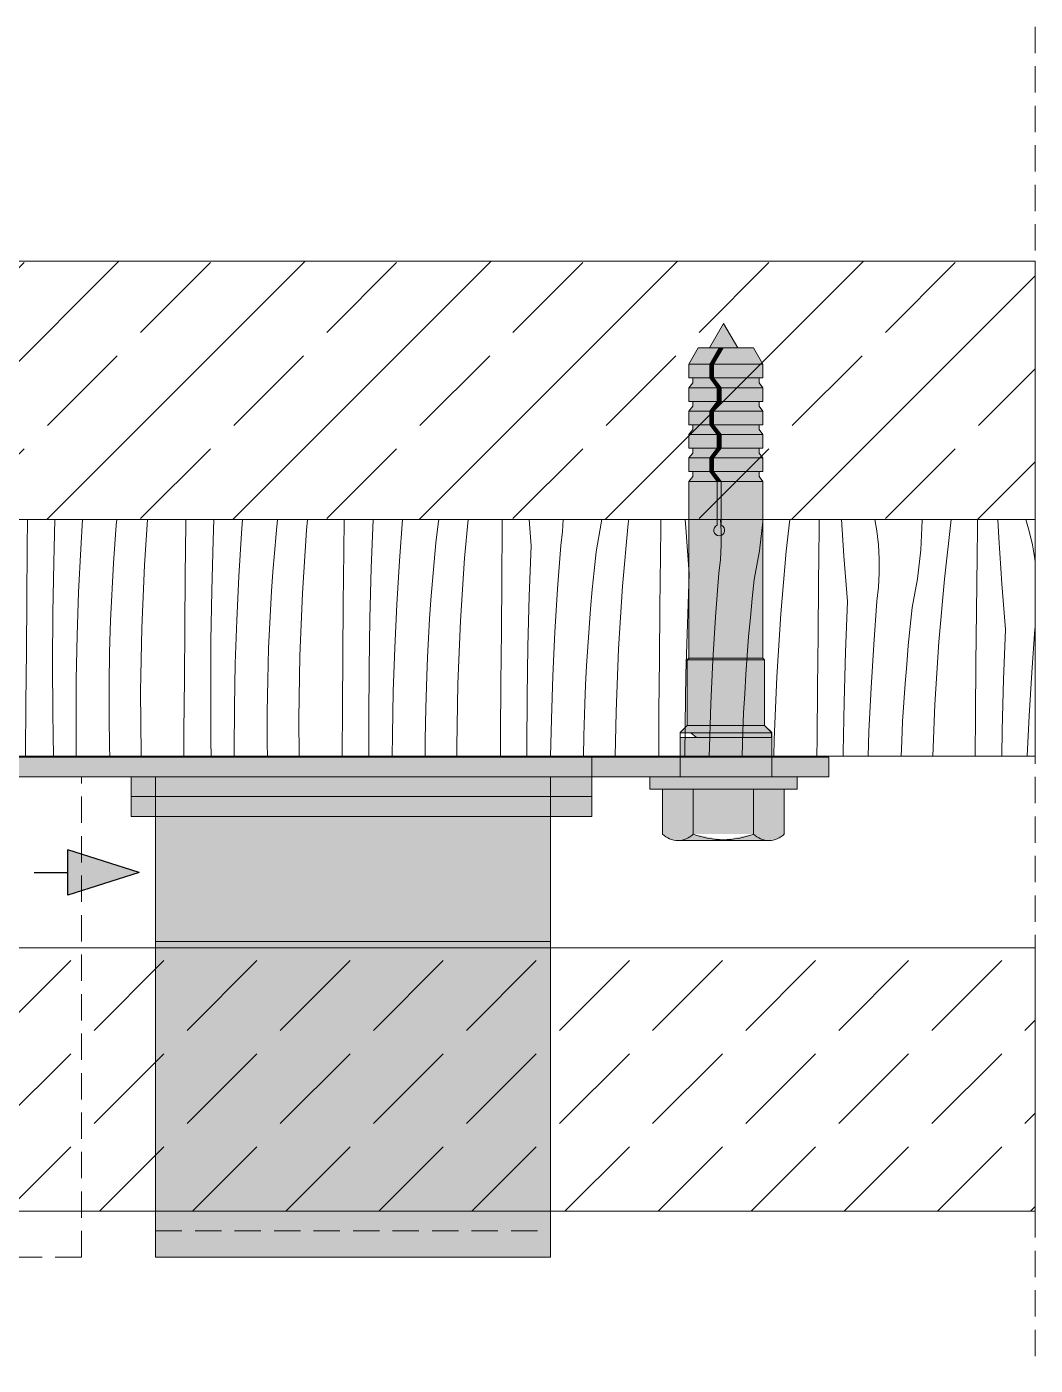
# Model space of a CAD drawing. Header units: millimetres. Extents: x -7826 to 55813, y 465 to 25965.
# Drawn here: x 48204 to 48970, y 14403 to 15420 of the extents above; entities that cross this region are included whole.
import ezdxf

# ---------------------------------------------------------------- set-up
doc = ezdxf.new("R2010")
doc.units = ezdxf.units.MM
doc.linetypes.add('Hidden Line', pattern=[30, 20, -10])
for name, color, linetype, lineweight in [('2D - Ogolne2', 251, 'Continuous', 15), ('2D - Ogolne5', 161, 'Continuous', 25), ('2D Drafting - General102', 254, 'Continuous', 13), ('2D Drafting - General121', 255, 'Continuous', 0), ('2D Drafting - General141', 254, 'Continuous', 0), ('2D Drafting - General2', 251, 'Continuous', 15), ('2D Drafting - General5', 161, 'Continuous', 25), ('2D Drafting - General81', 251, 'Continuous', 20)]:
    doc.layers.add(name, color=color, linetype=linetype, lineweight=lineweight)

# ---------------------------------------------------------------- blocks, each defined once
blk = doc.blocks.new('*X2')
at = {"layer": '2D Drafting - General81', "linetype": 'Continuous'}
for p, q in [((-50715.2, 67247), (-50714.9, 67280.7)), ((-50695, 67277.3), (-50694.9, 67280.7)), ((-50694.8, 67239.2), (-50695, 67277.3)), ((-50676.9, 67265.2), (-50676.6, 67280.7)), ((-50652, 67261.5), (-50651.7, 67280.7)), ((-50628, 67256.1), (-50627.6, 67280.7)), ((-50594.8, 67265.2), (-50594.7, 67280.7)), ((-50574.9, 67256.1), (-50574.7, 67280.7)), ((-50556.9, 67244), (-50556.2, 67277.1)), ((-50556.2, 67277.1), (-50556.1, 67280.7)), ((-50531.5, 67264.5), (-50531.1, 67280.7)), ((-50507.9, 67234.9), (-50507.1, 67280.7)), ((-50474.8, 67244), (-50474.5, 67280.7)), ((-50454.8, 67235), (-50454.6, 67273.1)), ((-50454.6, 67273.1), (-50454.5, 67280.7)), ((-50436.1, 67255.9), (-50435.3, 67280.7)), ((-50410.7, 67267.4), (-50410.2, 67280.7)), ((-50387, 67261.5), (-50386.2, 67280.7)), ((-50354.4, 67262.2), (-50354.2, 67280.7)), ((-50334.5, 67252), (-50334, 67280.7)), ((-50314.9, 67267.8), (-50314.3, 67280.7)), ((-50290.1, 67260.7), (-50289.3, 67275.2)), ((-50289.3, 67275.2), (-50289, 67280.7)), ((-50267, 67240.4), (-50265.3, 67280.7)), ((-50234.3, 67241), (-50234, 67280.4)), ((-50234, 67280.4), (-50234, 67280.7)), ((-50213.8, 67268.9), (-50213.5, 67280.7)), ((-50194.9, 67246.6), (-50193.3, 67279.6)), ((-50193.3, 67279.6), (-50193.2, 67280.7)), ((-50168.4, 67268.5), (-50167.5, 67280.7)), ((-50144.9, 67267), (-50144, 67280.7)), ((-50113.9, 67259.2), (-50113.7, 67280.7)), ((-50093.7, 67247.8), (-50092.8, 67280.7)), ((-50073.2, 67258.4), (-50071.9, 67280.7)), ((-50047.3, 67261.8), (-50046.2, 67276.3)), ((-50046.2, 67276.3), (-50045.8, 67280.7)), ((-50024.9, 67245.8), (-50022.6, 67280.7)), ((-49993.8, 67238), (-49993.5, 67277.4)), ((-49993.5, 67277.4), (-49993.5, 67280.7)), ((-49972.6, 67264.7), (-49972, 67280.7)), ((-49951.2, 67270.2), (-49950.4, 67280.7)), ((-49924.8, 67269.6), (-49923.8, 67280.7)), ((-49904.8, 67224.6), (-49901.7, 67272.4)), ((-49901.7, 67272.4), (-49901, 67280.7)), ((-49873.4, 67256.2), (-49873.2, 67280.7)), ((-49852.6, 67243.6), (-49851.2, 67280.7)), ((-49831.1, 67249.1), (-49828.7, 67280.7)), ((-49803.4, 67262.9), (-49801.8, 67277.3)), ((-49801.8, 67277.3), (-49801.2, 67280.7)), ((-49781.6, 67251.2), (-49779, 67280.7)), ((-49753.4, 67235), (-49753, 67274.4)), ((-49753, 67274.4), (-49753, 67280.7)), ((-49731.1, 67260.5), (-49732.6, 67280.7)), ((-49708.6, 67260.8), (-49707.4, 67271.5)), ((-49707.4, 67271.5), (-49706.9, 67280.7)), ((-49681.8, 67256.1), (-49677.8, 67277.9)), ((-49677.8, 67277.9), (-49677.5, 67280.7)), ((-49661.6, 67230), (-49657.4, 67277.6)), ((-49657.4, 67277.6), (-49657, 67280.7)), ((-49632.9, 67253.2), (-49632.7, 67274.1)), ((-49632.7, 67274.1), (-49632.7, 67280.7)), ((-49613.6, 67274.2), (-49614, 67280.7)), ((-49611, 67239.3), (-49613.6, 67274.2)), ((-49586.8, 67271.8), (-49587.3, 67280.7)), ((-49586.7, 67261), (-49586.8, 67271.8)), ((-49557.7, 67256.8), (-49555.2, 67278.8)), ((-49555.2, 67278.8), (-49555.1, 67280.7)), ((-49537.3, 67256.5), (-49534.6, 67280.7)), ((-49512.7, 67252.9), (-49512.4, 67273.8)), ((-49512.4, 67273.8), (-49512.3, 67280.7)), ((-49493.5, 67253), (-49495.4, 67280.7)), ((-49468.6, 67272), (-49470.1, 67280.7)), ((-49467.3, 67261.3), (-49468.6, 67272)), ((-49435.1, 67257.6), (-49434, 67279.8)), ((-49434, 67279.8), (-49434.1, 67280.7)), ((-49417.2, 67235.3), (-49412.1, 67280.7)), ((-49392.4, 67252.6), (-49392.1, 67273.5)), ((-49392.1, 67273.5), (-49392, 67280.7)), ((-49375.8, 67266.7), (-49376.6, 67280.7)), ((-49352.8, 67271.8), (-49355.4, 67280.7)), ((-49350.4, 67261.3), (-49352.8, 67271.8)), ((-50677.1, 67232.2), (-50676.9, 67265.2)), ((-50652, 67237.3), (-50652, 67261.5)), ((-50595.1, 67225.8), (-50594.8, 67265.2)), ((-50531.9, 67240.3), (-50531.5, 67264.5)), ((-50411.5, 67243.3), (-50410.7, 67267.4)), ((-50387.9, 67213.7), (-50387, 67261.5)), ((-50354.7, 67222.8), (-50354.4, 67262.2)), ((-50316.1, 67234.7), (-50314.9, 67267.8)), ((-50214.4, 67230.8), (-50213.8, 67268.9)), ((-50169.3, 67254.1), (-50168.4, 67268.5)), ((-50146.9, 67219.2), (-50144.9, 67267)), ((-50048.3, 67247.4), (-50047.3, 67261.8)), ((-49973.7, 67226.6), (-49972.6, 67264.7)), ((-49953.2, 67237.2), (-49951.2, 67270.2)), ((-49926.1, 67255.1), (-49924.8, 67269.6)), ((-49804.8, 67248.4), (-49803.4, 67262.9)), ((-49466.7, 67250.6), (-49467.3, 67261.3)), ((-49373.5, 67231.8), (-49375.8, 67266.7)), ((-49348.5, 67250.8), (-49350.4, 67261.3)), ((-50627.7, 67208.3), (-50628, 67256.1)), ((-50574.7, 67218), (-50574.9, 67256.1)), ((-50436.8, 67222.9), (-50436.1, 67255.9)), ((-50334.7, 67213.8), (-50334.5, 67252)), ((-50290.7, 67246.2), (-50290.1, 67260.7)), ((-50170, 67239.6), (-50169.3, 67254.1)), ((-50114.2, 67219.8), (-50113.9, 67259.2)), ((-50074.8, 67225.4), (-50073.2, 67258.4)), ((-49927.2, 67240.7), (-49926.1, 67255.1)), ((-49873.8, 67216.8), (-49873.4, 67256.2)), ((-49784.7, 67203.5), (-49781.6, 67251.2)), ((-49732.5, 67222.4), (-49731.1, 67260.5)), ((-49711, 67227.9), (-49708.6, 67260.8)), ((-49683.3, 67241.7), (-49681.8, 67256.1)), ((-49633.3, 67213.8), (-49632.9, 67253.2)), ((-49587.3, 67250.3), (-49586.7, 67261)), ((-49561.7, 67235), (-49557.7, 67256.8)), ((-49541.5, 67208.8), (-49537.3, 67256.5)), ((-49512.9, 67232), (-49512.7, 67252.9)), ((-49490.9, 67218.2), (-49493.5, 67253)), ((-49437.7, 67235.6), (-49435.1, 67257.6)), ((-49392.6, 67231.7), (-49392.4, 67252.6)), ((-50715.5, 67207.7), (-50715.2, 67247)), ((-50557.1, 67211), (-50556.9, 67244)), ((-50475, 67204.7), (-50474.8, 67244)), ((-50411.8, 67219.1), (-50411.5, 67243.3)), ((-50291.4, 67222.1), (-50290.7, 67246.2)), ((-50234.6, 67201.7), (-50234.3, 67241)), ((-50196, 67213.6), (-50194.9, 67246.6)), ((-50094.4, 67209.6), (-50093.7, 67247.8)), ((-50049.2, 67232.9), (-50048.3, 67247.4)), ((-50026.8, 67198), (-50024.9, 67245.8)), ((-49853.6, 67205.4), (-49852.6, 67243.6)), ((-49833.1, 67216.1), (-49831.1, 67249.1)), ((-49806, 67234), (-49804.8, 67248.4)), ((-49684.7, 67227.3), (-49683.3, 67241.7)), ((-49588.5, 67239.7), (-49587.3, 67250.3)), ((-49466.7, 67239.9), (-49466.7, 67250.6)), ((-49348.2, 67248.2), (-49348.5, 67250.8)), ((-50694.2, 67201), (-50694.8, 67239.2)), ((-50676.9, 67199.1), (-50677.1, 67232.2)), ((-50651.6, 67213.2), (-50652, 67237.3)), ((-50531.9, 67216.2), (-50531.9, 67240.3)), ((-50507.6, 67187.1), (-50507.9, 67234.9)), ((-50454.6, 67196.8), (-50454.8, 67235)), ((-50316.7, 67201.7), (-50316.1, 67234.7)), ((-50267.8, 67192.6), (-50267, 67240.4)), ((-50214.7, 67192.6), (-50214.4, 67230.8)), ((-50170.6, 67225.1), (-50170, 67239.6)), ((-50049.9, 67218.4), (-50049.2, 67232.9)), ((-49994.2, 67198.7), (-49993.8, 67238)), ((-49954.7, 67204.2), (-49953.2, 67237.2)), ((-49928.2, 67226.2), (-49927.2, 67240.7)), ((-49807.2, 67219.5), (-49806, 67234)), ((-49753.7, 67195.7), (-49753.4, 67235)), ((-49612.4, 67201.2), (-49611, 67239.3)), ((-49591, 67206.7), (-49588.5, 67239.7)), ((-49563.2, 67220.5), (-49561.7, 67235)), ((-49513.2, 67192.7), (-49512.9, 67232)), ((-49467.2, 67229.2), (-49466.7, 67239.9)), ((-49441.6, 67213.8), (-49437.7, 67235.6)), ((-49421.4, 67187.7), (-49417.2, 67235.3)), ((-49392.8, 67210.8), (-49392.6, 67231.7)), ((-49370.9, 67197), (-49373.5, 67231.8)), ((-50595.4, 67186.5), (-50595.1, 67225.8)), ((-50437, 67189.8), (-50436.8, 67222.9)), ((-50355, 67183.5), (-50354.7, 67222.8)), ((-50291.8, 67198), (-50291.4, 67222.1)), ((-50171.3, 67200.9), (-50170.6, 67225.1)), ((-50075.9, 67192.4), (-50074.8, 67225.4)), ((-49974.3, 67188.4), (-49973.7, 67226.6)), ((-49929.1, 67211.7), (-49928.2, 67226.2)), ((-49906.8, 67176.9), (-49904.8, 67224.6)), ((-49733.5, 67184.2), (-49732.5, 67222.4)), ((-49713, 67194.9), (-49711, 67227.9)), ((-49686, 67212.8), (-49684.7, 67227.3)), ((-49664.7, 67182.3), (-49661.6, 67230)), ((-49564.6, 67206.1), (-49563.2, 67220.5)), ((-49468.4, 67218.5), (-49467.2, 67229.2)), ((-50650.9, 67189), (-50651.6, 67213.2)), ((-50574.1, 67179.8), (-50574.7, 67218)), ((-50556.8, 67177.9), (-50557.1, 67211)), ((-50531.6, 67192), (-50531.9, 67216.2)), ((-50411.8, 67195), (-50411.8, 67219.1)), ((-50387.6, 67165.9), (-50387.9, 67213.7)), ((-50334.6, 67175.6), (-50334.7, 67213.8)), ((-50196.7, 67180.5), (-50196, 67213.6)), ((-50147.7, 67171.4), (-50146.9, 67219.2)), ((-50114.5, 67180.5), (-50114.2, 67219.8)), ((-50050.5, 67203.9), (-50049.9, 67218.4)), ((-49929.9, 67197.2), (-49929.1, 67211.7)), ((-49874.1, 67177.5), (-49873.8, 67216.8)), ((-49834.7, 67183.1), (-49833.1, 67216.1)), ((-49808.2, 67205), (-49807.2, 67219.5)), ((-49687.1, 67198.3), (-49686, 67212.8)), ((-49633.6, 67174.5), (-49633.3, 67213.8)), ((-49492.4, 67180), (-49490.9, 67218.2)), ((-49470.9, 67185.5), (-49468.4, 67218.5)), ((-49443.2, 67199.4), (-49441.6, 67213.8)), ((-49393.2, 67171.5), (-49392.8, 67210.8)), ((-50715.7, 67168.3), (-50715.5, 67207.7)), ((-50693.2, 67162.9), (-50694.2, 67201)), ((-50626.3, 67160.5), (-50627.7, 67208.3)), ((-50475.3, 67165.3), (-50475, 67204.7)), ((-50316.9, 67168.6), (-50316.7, 67201.7)), ((-50234.9, 67162.3), (-50234.6, 67201.7)), ((-50171.7, 67176.8), (-50171.3, 67200.9)), ((-50094.6, 67171.5), (-50094.4, 67209.6)), ((-50051.3, 67179.8), (-50050.5, 67203.9)), ((-49955.9, 67171.2), (-49954.7, 67204.2)), ((-49854.2, 67167.3), (-49853.6, 67205.4)), ((-49809.1, 67190.5), (-49808.2, 67205)), ((-49786.7, 67155.7), (-49784.7, 67203.5)), ((-49613.5, 67163.1), (-49612.4, 67201.2)), ((-49593, 67173.7), (-49591, 67206.7)), ((-49565.9, 67191.6), (-49564.6, 67206.1)), ((-49544.6, 67161.1), (-49541.5, 67208.8)), ((-50676.2, 67166.1), (-50676.9, 67199.1)), ((-50530.8, 67167.9), (-50531.6, 67192)), ((-50454.1, 67158.7), (-50454.6, 67196.8)), ((-50411.5, 67170.8), (-50411.8, 67195)), ((-50291.8, 67173.8), (-50291.8, 67198)), ((-50267.5, 67144.7), (-50267.8, 67192.6)), ((-50214.5, 67154.5), (-50214.7, 67192.6)), ((-50076.6, 67159.3), (-50075.9, 67192.4)), ((-50027.7, 67150.2), (-50026.8, 67198)), ((-49994.5, 67159.3), (-49994.2, 67198.7)), ((-49930.5, 67182.7), (-49929.9, 67197.2)), ((-49809.8, 67176.1), (-49809.1, 67190.5)), ((-49754, 67156.3), (-49753.7, 67195.7)), ((-49714.6, 67161.9), (-49713, 67194.9)), ((-49688.1, 67183.9), (-49687.1, 67198.3)), ((-49567, 67177.2), (-49565.9, 67191.6)), ((-49513.6, 67153.3), (-49513.2, 67192.7)), ((-49444.6, 67184.9), (-49443.2, 67199.4)), ((-49372.3, 67158.9), (-49370.9, 67197)), ((-49350.8, 67164.4), (-49348.4, 67197.3)), ((-49348.4, 67197.3), (-49348.2, 67198.6)), ((-50649.8, 67164.9), (-50650.9, 67189)), ((-50595.7, 67147.2), (-50595.4, 67186.5)), ((-50573.2, 67141.7), (-50574.1, 67179.8)), ((-50506.2, 67139.3), (-50507.6, 67187.1)), ((-50436.8, 67156.8), (-50437, 67189.8)), ((-50355.3, 67144.2), (-50355, 67183.5)), ((-50196.9, 67147.5), (-50196.7, 67180.5)), ((-50114.8, 67141.2), (-50114.5, 67180.5)), ((-50051.6, 67155.6), (-50051.3, 67179.8)), ((-49974.5, 67150.3), (-49974.3, 67188.4)), ((-49931.2, 67158.6), (-49930.5, 67182.7)), ((-49835.8, 67150), (-49834.7, 67183.1)), ((-49734.2, 67146.1), (-49733.5, 67184.2)), ((-49689, 67169.4), (-49688.1, 67183.9)), ((-49666.6, 67134.5), (-49664.7, 67182.3)), ((-49493.4, 67141.9), (-49492.4, 67180)), ((-49472.9, 67152.6), (-49470.9, 67185.5)), ((-49445.8, 67170.5), (-49444.6, 67184.9)), ((-49424.5, 67140), (-49421.4, 67187.7)), ((-50556.2, 67144.9), (-50556.8, 67177.9)), ((-50410.8, 67146.7), (-50411.5, 67170.8)), ((-50334, 67137.5), (-50334.6, 67175.6)), ((-50291.4, 67149.7), (-50291.8, 67173.8)), ((-50171.7, 67152.6), (-50171.7, 67176.8)), ((-50147.4, 67123.6), (-50147.7, 67171.4)), ((-50094.4, 67133.3), (-50094.6, 67171.5)), ((-49956.5, 67138.2), (-49955.9, 67171.2)), ((-49907.6, 67129), (-49906.8, 67176.9)), ((-49874.4, 67138.2), (-49874.1, 67177.5)), ((-49810.4, 67161.6), (-49809.8, 67176.1)), ((-49634, 67135.2), (-49633.6, 67174.5)), ((-49594.5, 67140.7), (-49593, 67173.7)), ((-49568, 67162.7), (-49567, 67177.2)), ((-49447, 67156), (-49445.8, 67170.5)), ((-49393.5, 67132.2), (-49393.2, 67171.5)), ((-50716, 67129), (-50715.7, 67168.3)), ((-50691.8, 67124.7), (-50693.2, 67162.9)), ((-50676.1, 67160.5), (-50676.2, 67166.1)), ((-50675.9, 67155), (-50676.1, 67160.5)), ((-50648.4, 67140.8), (-50649.8, 67164.9)), ((-50623.7, 67112.7), (-50626.3, 67160.5)), ((-50529.7, 67143.8), (-50530.8, 67167.9)), ((-50475.6, 67126), (-50475.3, 67165.3)), ((-50386.1, 67118.1), (-50387.6, 67165.9)), ((-50316.7, 67135.6), (-50316.9, 67168.6)), ((-50235.2, 67123), (-50234.9, 67162.3)), ((-49854.5, 67129.1), (-49854.2, 67167.3)), ((-49811.1, 67137.4), (-49810.4, 67161.6)), ((-49715.7, 67128.9), (-49714.6, 67161.9)), ((-49689.7, 67154.9), (-49689, 67169.4)), ((-49614.1, 67124.9), (-49613.5, 67163.1)), ((-49568.9, 67148.2), (-49568, 67162.7)), ((-49546.6, 67113.3), (-49544.6, 67161.1)), ((-49352.8, 67131.4), (-49350.8, 67164.4)), ((-50675.7, 67149.4), (-50675.9, 67155)), ((-50675.5, 67143.9), (-50675.7, 67149.4)), ((-50453.1, 67120.5), (-50454.1, 67158.7)), ((-50436.1, 67123.7), (-50436.8, 67156.8)), ((-50290.7, 67125.5), (-50291.4, 67149.7)), ((-50213.9, 67116.3), (-50214.5, 67154.5)), ((-50171.4, 67128.5), (-50171.7, 67152.6)), ((-50076.8, 67126.3), (-50076.6, 67159.3)), ((-50051.6, 67131.5), (-50051.6, 67155.6)), ((-50027.4, 67102.4), (-50027.7, 67150.2)), ((-49994.8, 67120), (-49994.5, 67159.3)), ((-49974.4, 67112.1), (-49974.5, 67150.3)), ((-49931.6, 67134.4), (-49931.2, 67158.6)), ((-49836.4, 67117), (-49835.8, 67150)), ((-49787.5, 67107.9), (-49786.7, 67155.7)), ((-49754.3, 67117), (-49754, 67156.3)), ((-49690.3, 67140.4), (-49689.7, 67154.9)), ((-49513.9, 67114), (-49513.6, 67153.3)), ((-49474.5, 67119.6), (-49472.9, 67152.6)), ((-49448, 67141.5), (-49447, 67156)), ((-49373.3, 67120.7), (-49372.3, 67158.9)), ((-50675.3, 67138.3), (-50675.5, 67143.9)), ((-50646.6, 67116.7), (-50648.4, 67140.8)), ((-50595.9, 67107.8), (-50595.7, 67147.2)), ((-50571.8, 67103.6), (-50573.2, 67141.7)), ((-50556, 67139.3), (-50556.2, 67144.9)), ((-50555.8, 67133.8), (-50556, 67139.3)), ((-50528.3, 67119.6), (-50529.7, 67143.8)), ((-50504.1, 67100.7), (-50506.2, 67139.3)), ((-50409.7, 67122.6), (-50410.8, 67146.7)), ((-50355.5, 67104.8), (-50355.3, 67144.2)), ((-50266.2, 67100.7), (-50267.5, 67144.7)), ((-50196.6, 67114.4), (-50196.9, 67147.5)), ((-50115.1, 67101.8), (-50114.8, 67141.2)), ((-49734.4, 67107.9), (-49734.2, 67146.1)), ((-49691.1, 67116.3), (-49690.3, 67140.4)), ((-49595.6, 67107.7), (-49594.5, 67140.7)), ((-49569.7, 67133.7), (-49568.9, 67148.2)), ((-49494, 67103.8), (-49493.4, 67141.9)), ((-49448.9, 67127), (-49448, 67141.5)), ((-49426.1, 67100.7), (-49424.5, 67140)), ((-50716, 67129), (-50713.3, 67117)), ((-50675.1, 67132.8), (-50675.3, 67138.3)), ((-50674.8, 67127.2), (-50675.1, 67132.8)), ((-50555.6, 67128.2), (-50555.8, 67133.8)), ((-50333.1, 67100.7), (-50334, 67137.5)), ((-50316, 67102.6), (-50316.7, 67135.6)), ((-50094, 67100.7), (-50094.4, 67133.3)), ((-50051.3, 67107.3), (-50051.6, 67131.5)), ((-49956.7, 67105.1), (-49956.5, 67138.2)), ((-49931.6, 67110.3), (-49931.6, 67134.4)), ((-49907.4, 67100.7), (-49907.6, 67129)), ((-49874.7, 67100.7), (-49874.4, 67138.2)), ((-49854.3, 67100.7), (-49854.5, 67129.1)), ((-49811.5, 67113.3), (-49811.1, 67137.4)), ((-49667.2, 67100.7), (-49666.6, 67134.5)), ((-49634.2, 67100.7), (-49634, 67135.2)), ((-49570.3, 67119.2), (-49569.7, 67133.7)), ((-49393.8, 67100.7), (-49393.5, 67132.2)), ((-49354.3, 67100.7), (-49352.8, 67131.4)), ((-50691.7, 67120), (-50691.8, 67124.7)), ((-50691.4, 67115.4), (-50691.7, 67120)), ((-50674.6, 67121.7), (-50674.8, 67127.2)), ((-50674.3, 67100.7), (-50674.6, 67121.7)), ((-50555.4, 67122.7), (-50555.6, 67128.2)), ((-50555.2, 67117.2), (-50555.4, 67122.7)), ((-50526.9, 67100.7), (-50528.3, 67119.6)), ((-50475.8, 67100.7), (-50475.6, 67126)), ((-50452.4, 67100.7), (-50453.1, 67120.5)), ((-50435.9, 67118.2), (-50436.1, 67123.7)), ((-50408.4, 67100.7), (-50409.7, 67122.6)), ((-50289.6, 67101.4), (-50290.7, 67125.5)), ((-50235.3, 67100.7), (-50235.2, 67123)), ((-50170.6, 67104.4), (-50171.4, 67128.5)), ((-50146.7, 67100.7), (-50147.4, 67123.6)), ((-50076.6, 67100.7), (-50076.8, 67126.3)), ((-49994.9, 67100.7), (-49994.8, 67120)), ((-49716.3, 67100.7), (-49715.7, 67128.9)), ((-49614.3, 67100.7), (-49614.1, 67124.9)), ((-49570.8, 67100.7), (-49570.3, 67119.2)), ((-49475.1, 67100.7), (-49474.5, 67119.6)), ((-49449.6, 67112.5), (-49448.9, 67127)), ((-49373.7, 67100.7), (-49373.3, 67120.7)), ((-50713.3, 67117), (-50710.8, 67105)), ((-50691.2, 67110.7), (-50691.4, 67115.4)), ((-50691, 67106), (-50691.2, 67110.7)), ((-50646.3, 67103.4), (-50646.6, 67116.7)), ((-50623.7, 67112.7), (-50619.8, 67100.7)), ((-50555, 67111.6), (-50555.2, 67117.2)), ((-50554.8, 67106.1), (-50555, 67111.6)), ((-50435.8, 67112.6), (-50435.9, 67118.2)), ((-50435.6, 67107.1), (-50435.8, 67112.6)), ((-50385.2, 67100.7), (-50386.1, 67118.1)), ((-50213.5, 67100.7), (-50213.9, 67116.3)), ((-50196.3, 67100.7), (-50196.6, 67114.4)), ((-49974.2, 67100.7), (-49974.4, 67112.1)), ((-49931.4, 67100.7), (-49931.6, 67110.3)), ((-49836.6, 67100.7), (-49836.4, 67117)), ((-49811.5, 67100.7), (-49811.5, 67113.3)), ((-49754.5, 67100.7), (-49754.3, 67117)), ((-49691.3, 67100.7), (-49691.1, 67116.3)), ((-49546.8, 67100.7), (-49546.6, 67113.3)), ((-49514, 67100.7), (-49513.9, 67114)), ((-49450.1, 67100.7), (-49449.6, 67112.5)), ((-50710.8, 67105), (-50709.9, 67100.7)), ((-50690.8, 67101.4), (-50691, 67106)), ((-50690.8, 67100.7), (-50690.8, 67101.4)), ((-50646.2, 67100.7), (-50646.3, 67103.4)), ((-50595.9, 67107.8), (-50594.3, 67100.7)), ((-50571.7, 67100.7), (-50571.8, 67103.6)), ((-50554.5, 67100.7), (-50554.8, 67106.1)), ((-50435.4, 67101.5), (-50435.6, 67107.1)), ((-50435.3, 67100.7), (-50435.4, 67101.5)), ((-50355.6, 67100.7), (-50355.5, 67104.8)), ((-50316, 67100.7), (-50316, 67102.6)), ((-50289.6, 67100.7), (-50289.6, 67101.4)), ((-50170.5, 67100.7), (-50170.6, 67104.4)), ((-50115.1, 67100.7), (-50115.1, 67101.8)), ((-50051.1, 67100.7), (-50051.3, 67107.3)), ((-50027.3, 67100.7), (-50027.4, 67102.4)), ((-49956.7, 67100.7), (-49956.7, 67105.1)), ((-49787.5, 67100.7), (-49787.5, 67107.9)), ((-49734.4, 67100.7), (-49734.4, 67107.9)), ((-49595.8, 67100.7), (-49595.6, 67107.7)), ((-49494.1, 67100.7), (-49494, 67103.8))]:
    blk.add_line(p, q, dxfattribs=at)
blk = doc.blocks.new('Wype_nienie_15')
at = {"layer": '2D Drafting - General2', "linetype": 'Continuous'}
for p, q in [((-49348.2, 67280.7), (-50730.3, 67280.7)), ((-50730.3, 67280.7), (-50730.3, 67100.7)), ((-49348.2, 67100.7), (-49348.2, 67280.7)), ((-50730.3, 67100.7), (-49348.2, 67100.7))]:
    blk.add_line(p, q, dxfattribs=at)
at = {"layer": '2D Drafting - General81', "linetype": 'Continuous'}
blk.add_blockref('*X2', (0, 0), dxfattribs=at)

msp = doc.modelspace()

# ---------------------------------------------------------------- hatches: boundary and pattern name
at = {"layer": '2D Drafting - General102', "linetype": 'Continuous'}
for points in [[(48813.53, 14865.27), (47753.53, 14865.27), (47753.53, 14850.27), (48033.53, 14850.27), (48090.07, 14850.27), (48813.53, 14850.27)], [(48633.53, 14850.27), (48283.53, 14850.27), (48283.53, 14835.27), (48633.53, 14835.27)], [(48283.53, 14835.27), (48283.53, 14820.27), (48633.53, 14820.27), (48633.53, 14835.27)]]:
    msp.add_hatch(color=256, dxfattribs=at).paths.add_polyline_path(points)
at = {"layer": '2D Drafting - General121', "linetype": 'Continuous'}
for points in [[(48733.63, 15194.87), (48744.44, 15176.15), (48722.82, 15176.15)], [(48730.26, 15176.15), (48723.11, 15163.77), (48707.2, 15163.77), (48714.35, 15176.15)], [(48733.21, 15176.15), (48726.07, 15163.77), (48723.11, 15163.77), (48730.26, 15176.15)], [(48756.4, 15176.15), (48763.55, 15163.77), (48726.07, 15163.77), (48733.21, 15176.15)], [(48723.11, 15153.41), (48707.2, 15153.41), (48707.2, 15163.77), (48723.11, 15163.77)], [(48723.11, 15153.41), (48723.11, 15163.77), (48726.07, 15163.77), (48726.07, 15153.41)], [(48763.55, 15153.41), (48726.07, 15153.41), (48726.07, 15163.77), (48763.55, 15163.77)], [(48710.16, 15153.41), (48723.11, 15153.41), (48728.85, 15145.97), (48707.2, 15145.97), (48710.16, 15149.71)], [(48728.85, 15145.97), (48723.11, 15153.41), (48726.07, 15153.41), (48731.81, 15145.97)], [(48760.59, 15153.41), (48760.59, 15149.71), (48763.55, 15145.97), (48731.81, 15145.97), (48726.07, 15153.41)], [(48707.2, 15145.97), (48728.85, 15145.97), (48728.85, 15135.61), (48707.2, 15135.61)], [(48728.85, 15135.61), (48728.85, 15145.97), (48731.81, 15145.97), (48731.81, 15135.61)], [(48763.55, 15145.97), (48763.55, 15135.61), (48731.81, 15135.61), (48731.81, 15145.97)], [(48710.16, 15135.61), (48728.85, 15135.61), (48723.11, 15128.17), (48707.2, 15128.17), (48710.16, 15131.92)], [(48731.81, 15135.61), (48726.07, 15128.17), (48723.11, 15128.17), (48728.85, 15135.61)], [(48760.59, 15135.61), (48760.59, 15131.92), (48763.55, 15128.17), (48726.07, 15128.17), (48731.81, 15135.61)], [(48707.2, 15128.17), (48723.11, 15128.17), (48723.11, 15117.82), (48707.2, 15117.82)], [(48726.07, 15128.17), (48726.07, 15117.82), (48723.11, 15117.82), (48723.11, 15128.17)], [(48763.55, 15128.17), (48763.55, 15117.82), (48726.07, 15117.82), (48726.07, 15128.17)], [(48728.85, 15110.38), (48707.2, 15110.38), (48710.16, 15114.12), (48710.16, 15117.82), (48723.11, 15117.82)], [(48726.07, 15117.82), (48731.81, 15110.38), (48728.85, 15110.38), (48723.11, 15117.82)], [(48760.59, 15117.82), (48760.59, 15114.12), (48763.55, 15110.38), (48731.81, 15110.38), (48726.07, 15117.82)], [(48707.2, 15110.38), (48728.85, 15110.38), (48728.85, 15100.02), (48707.2, 15100.02)], [(48728.85, 15100.02), (48728.85, 15110.38), (48731.81, 15110.38), (48731.81, 15100.02)], [(48763.55, 15100.02), (48731.81, 15100.02), (48731.81, 15110.38), (48763.55, 15110.38)], [(48710.16, 15100.02), (48728.85, 15100.02), (48723.11, 15092.58), (48707.2, 15092.58), (48710.16, 15096.32)], [(48707.2, 15092.58), (48723.11, 15092.58), (48723.11, 15082.22), (48707.2, 15082.22)], [(48731.81, 15100.02), (48726.07, 15092.58), (48723.11, 15092.58), (48728.85, 15100.02)], [(48723.11, 15082.22), (48723.11, 15092.58), (48726.07, 15092.58), (48726.07, 15082.22)], [(48760.59, 15100.02), (48760.59, 15096.32), (48763.55, 15092.58), (48726.07, 15092.58), (48731.81, 15100.02)], [(48763.55, 15082.22), (48726.07, 15082.22), (48726.07, 15092.58), (48763.55, 15092.58)], [(48710.16, 15082.22), (48723.11, 15082.22), (48728.85, 15074.78), (48707.2, 15074.78), (48710.16, 15078.53)], [(48728.85, 15074.78), (48723.11, 15082.22), (48726.07, 15082.22), (48731.81, 15074.78)], [(48760.59, 15082.22), (48760.59, 15078.53), (48763.55, 15074.78), (48731.81, 15074.78), (48726.07, 15082.22)], [(48764.8, 14939.12), (48705.95, 14939.12), (48707.2, 14940.36), (48763.55, 14940.36)], [(48764.8, 14889.38), (48705.95, 14889.38), (48705.95, 14939.12), (48764.8, 14939.12)], [(48770.11, 14883.79), (48700.54, 14883.79), (48700.54, 14883.96), (48705.95, 14889.38), (48764.7, 14889.38), (48770.11, 14883.96)], [(48770.21, 14880.27), (48770.21, 14850.27), (48733.53, 14850.27), (48700.54, 14850.27), (48700.54, 14880.27), (48737.41, 14880.27)], [(48770.21, 14850.27), (48733.53, 14850.27), (48700.54, 14850.27), (48700.54, 14880.27), (48736.46, 14880.27), (48770.21, 14880.27)], [(48770.11, 14880.27), (48737.41, 14880.27), (48713.06, 14880.27), (48708.68, 14883.79), (48770.11, 14883.79)], [(48733.53, 14850.27), (48789.45, 14850.27), (48789.45, 14840.95), (48733.53, 14840.95), (48677.61, 14840.95), (48677.61, 14850.27)]]:
    msp.add_hatch(color=256, dxfattribs=at).paths.add_polyline_path(points)
h = msp.add_hatch(color=256, dxfattribs=at)
edge = h.paths.add_edge_path()
edge.add_line((48763.55, 14940.36), (48707.2, 14940.36))
edge.add_line((48707.2, 14940.36), (48707.2, 15074.78))
edge.add_line((48707.2, 15074.78), (48728.85, 15074.78))
edge.add_line((48728.85, 15074.78), (48728.85, 15041.47))
edge.add_arc((48730.33, 15037.56), 4.18, 110.70161, 429.29839)
edge.add_line((48731.81, 15041.47), (48731.81, 15074.78))
edge.add_line((48731.81, 15074.78), (48763.55, 15074.78))
edge.add_line((48763.55, 15074.78), (48763.55, 14940.36))
h = msp.add_hatch(color=256, dxfattribs=at)
edge = h.paths.add_edge_path()
edge.add_line((48731.81, 15074.78), (48731.81, 15041.47))
edge.add_arc((48730.33, 15037.56), 4.18, -249.29839, 69.29839, ccw=False)
edge.add_line((48728.85, 15041.47), (48728.85, 15074.78))
edge.add_line((48728.85, 15074.78), (48731.81, 15074.78))
h = msp.add_hatch(color=256, dxfattribs=at)
edge = h.paths.add_edge_path()
edge.add_line((48710.62, 14840.95), (48710.62, 14806.78))
edge.add_arc((48698.97, 14818.22), 16.33, 224.47805, 315.52195, ccw=False)
edge.add_line((48687.32, 14806.78), (48687.32, 14840.95))
edge.add_line((48687.32, 14840.95), (48710.62, 14840.95))
h = msp.add_hatch(color=256, dxfattribs=at)
edge = h.paths.add_edge_path()
edge.add_line((48756.44, 14840.95), (48756.44, 14806.78))
edge.add_arc((48733.53, 14866.09), 63.58, 270, 291.12202, ccw=False)
edge.add_arc((48733.53, 14866.09), 63.58, 248.87798, 270, ccw=False)
edge.add_line((48710.62, 14806.78), (48710.62, 14840.95))
edge.add_line((48710.62, 14840.95), (48733.53, 14840.95))
edge.add_line((48733.53, 14840.95), (48756.44, 14840.95))
h = msp.add_hatch(color=256, dxfattribs=at)
edge = h.paths.add_edge_path()
edge.add_line((48779.74, 14840.95), (48779.74, 14806.78))
edge.add_arc((48768.09, 14818.22), 16.33, 224.47805, 315.52195, ccw=False)
edge.add_line((48756.44, 14806.78), (48756.44, 14840.95))
edge.add_line((48756.44, 14840.95), (48779.74, 14840.95))
h = msp.add_hatch(color=256, dxfattribs=at)
edge = h.paths.add_edge_path()
edge.add_arc((48733.53, 14866.09), 63.58, 270, 291.12202)
edge.add_arc((48768.09, 14818.22), 16.33, 224.47805, 270)
edge.add_line((48768.09, 14801.89), (48698.97, 14801.89))
edge.add_arc((48698.97, 14818.22), 16.33, 270, 315.52195)
edge.add_arc((48733.53, 14866.09), 63.58, 248.87798, 270)
at = {"layer": '2D Drafting - General141', "linetype": 'Continuous'}
msp.add_hatch(color=256, dxfattribs=at).paths.add_polyline_path([(48302.17, 14485.27), (48302.17, 14850.27), (48602.17, 14850.27), (48602.17, 14485.27)])
at = {"layer": '2D Drafting - General5', "linetype": 'Continuous'}
msp.add_hatch(color=256, dxfattribs=at).paths.add_polyline_path([(48235.52, 14794.87), (48235.52, 14760.32), (48289.62, 14777.6)], flags=0)
at = {"layer": '2D Drafting - General81', "linetype": 'Continuous'}
h = msp.add_hatch(dxfattribs=at)
h.set_pattern_fill('SOLID___DASHED', color=256, style=0, pattern_type=2)
h.set_pattern_definition([(45, (98318.56, -52234.74), (-70.71068, 70.71068), []), (45, (98283.2, -52199.39), (-70.71068, 70.71068), [75, -25])])
h.paths.add_polyline_path([(47588.27, 15242.17), (48970.35, 15242.17), (48970.35, 15045.94), (47588.27, 15045.94)])
h = msp.add_hatch(dxfattribs=at)
h.set_pattern_fill('BETON', color=256, style=0, pattern_type=2)
h.set_pattern_definition([(45, (98318.56, -52234.74), (-70.71068, 70.71068), [75, -25]), (45, (98318.56, -52164.03), (-70.71068, 70.71068), [75, -25])])
h.paths.add_polyline_path([(48970.35, 14520.35), (48970.35, 14720.35), (47588.27, 14720.35), (47588.27, 14520.35)])

# ---------------------------------------------------------------- linework, layer by layer
at = {"layer": '2D - Ogolne2', "linetype": 'Continuous'}
for p, q in [((48722.82, 15176.15), (48733.63, 15194.87)), ((48744.44, 15176.15), (48733.63, 15194.87)), ((48714.35, 15176.15), (48707.2, 15163.77)), ((48714.35, 15176.15), (48756.4, 15176.15)), ((48730.26, 15176.15), (48723.11, 15163.77)), ((48733.21, 15176.15), (48726.07, 15163.77)), ((48756.4, 15176.15), (48763.55, 15163.77)), ((48707.2, 15163.77), (48763.55, 15163.77)), ((48707.2, 15163.77), (48707.2, 15153.41)), ((48723.11, 15163.77), (48723.11, 15153.41)), ((48726.07, 15163.77), (48726.07, 15153.41)), ((48763.55, 15163.77), (48763.55, 15153.41)), ((48707.2, 15153.41), (48763.55, 15153.41)), ((48710.16, 15153.41), (48710.16, 15149.71)), ((48723.11, 15153.41), (48728.85, 15145.97)), ((48726.07, 15153.41), (48731.81, 15145.97)), ((48760.59, 15153.41), (48760.59, 15149.71)), ((48710.16, 15149.71), (48707.2, 15145.97)), ((48707.2, 15145.97), (48763.55, 15145.97)), ((48707.2, 15145.97), (48707.2, 15135.61)), ((48728.85, 15145.97), (48728.85, 15135.61)), ((48731.81, 15145.97), (48731.81, 15135.61)), ((48760.59, 15149.71), (48763.55, 15145.97)), ((48763.55, 15145.97), (48763.55, 15135.61)), ((48707.2, 15135.61), (48763.55, 15135.61)), ((48707.2, 15135.61), (48710.16, 15135.61)), ((48710.16, 15135.61), (48710.16, 15131.92)), ((48728.85, 15135.61), (48723.11, 15128.17)), ((48731.81, 15135.61), (48726.07, 15128.17)), ((48763.55, 15135.61), (48760.59, 15135.61)), ((48760.59, 15135.61), (48760.59, 15131.92)), ((48710.16, 15131.92), (48707.2, 15128.17)), ((48707.2, 15128.17), (48763.55, 15128.17)), ((48707.2, 15128.17), (48707.2, 15117.82)), ((48723.11, 15128.17), (48723.11, 15117.82)), ((48726.07, 15128.17), (48726.07, 15117.82)), ((48760.59, 15131.92), (48763.55, 15128.17)), ((48763.55, 15128.17), (48763.55, 15117.82)), ((48707.2, 15117.82), (48763.55, 15117.82)), ((48707.2, 15117.82), (48710.16, 15117.82)), ((48710.16, 15114.12), (48707.2, 15110.38)), ((48710.16, 15117.82), (48710.16, 15114.12)), ((48723.11, 15117.82), (48728.85, 15110.38)), ((48726.07, 15117.82), (48731.81, 15110.38)), ((48763.55, 15117.82), (48760.59, 15117.82)), ((48760.59, 15117.82), (48760.59, 15114.12)), ((48760.59, 15114.12), (48763.55, 15110.38)), ((48707.2, 15110.38), (48763.55, 15110.38)), ((48707.2, 15110.38), (48707.2, 15100.02)), ((48728.85, 15110.38), (48728.85, 15100.02)), ((48731.81, 15110.38), (48731.81, 15100.02)), ((48763.55, 15110.38), (48763.55, 15100.02)), ((48707.2, 15100.02), (48763.55, 15100.02)), ((48707.2, 15100.02), (48710.16, 15100.02)), ((48710.16, 15096.32), (48707.2, 15092.58)), ((48707.2, 15092.58), (48763.55, 15092.58)), ((48707.2, 15092.58), (48707.2, 15082.22)), ((48710.16, 15100.02), (48710.16, 15096.32)), ((48728.85, 15100.02), (48723.11, 15092.58)), ((48723.11, 15092.58), (48723.11, 15082.22)), ((48731.81, 15100.02), (48726.07, 15092.58)), ((48726.07, 15092.58), (48726.07, 15082.22)), ((48763.55, 15100.02), (48760.59, 15100.02)), ((48760.59, 15100.02), (48760.59, 15096.32)), ((48760.59, 15096.32), (48763.55, 15092.58)), ((48763.55, 15092.58), (48763.55, 15082.22)), ((48707.2, 15082.22), (48763.55, 15082.22)), ((48707.2, 15082.22), (48710.16, 15082.22)), ((48710.16, 15082.22), (48710.16, 15078.53)), ((48723.11, 15082.22), (48728.85, 15074.78)), ((48726.07, 15082.22), (48731.81, 15074.78)), ((48763.55, 15082.22), (48760.59, 15082.22)), ((48760.59, 15082.22), (48760.59, 15078.53)), ((48710.16, 15078.53), (48707.2, 15074.78)), ((48707.2, 15074.78), (48763.55, 15074.78)), ((48707.2, 15074.78), (48707.2, 14940.36)), ((48728.85, 15074.78), (48728.85, 15041.47)), ((48731.81, 15074.78), (48731.81, 15041.47)), ((48760.59, 15078.53), (48763.55, 15074.78)), ((48763.55, 15074.78), (48763.55, 14940.36)), ((48707.2, 14940.36), (48705.95, 14939.12)), ((48705.95, 14939.12), (48705.95, 14889.38)), ((48705.95, 14939.12), (48764.8, 14939.12)), ((48763.55, 14940.36), (48707.2, 14940.36)), ((48763.55, 14940.36), (48764.8, 14939.12)), ((48764.8, 14939.12), (48764.8, 14889.38)), ((48705.95, 14889.38), (48700.54, 14883.96)), ((48705.95, 14889.38), (48764.8, 14889.38)), ((48764.8, 14889.38), (48770.21, 14883.96)), ((48700.54, 14883.96), (48700.54, 14880.27)), ((48700.54, 14880.27), (48737.41, 14880.27)), ((48770.21, 14880.27), (48736.46, 14880.27)), ((48770.21, 14883.96), (48770.21, 14880.27))]:
    msp.add_line(p, q, dxfattribs=at)
msp.add_arc((48730.33, 15037.56), 4.18, 110.70161, 69.29839, dxfattribs=at)
at = {"layer": '2D - Ogolne5', "linetype": 'Continuous'}
for p, q in [((48235.52, 14760.32), (48235.52, 14794.87)), ((48289.62, 14777.6), (48235.52, 14794.87)), ((48209.84, 14777.6), (48235.52, 14777.6)), ((48289.62, 14777.6), (48235.52, 14760.32))]:
    msp.add_line(p, q, dxfattribs=at)
at = {"layer": '2D Drafting - General2', "linetype": 'Hidden Line'}
for p, q in [((48970.35, 15420.21), (48970.35, 14403.26)), ((48245.99, 14485.27), (48245.99, 14850.27)), ((48302.17, 14505.27), (48602.17, 14505.27)), ((48245.99, 14485.27), (47945.99, 14485.27))]:
    msp.add_line(p, q, dxfattribs=at)
at = {"layer": '2D Drafting - General2', "linetype": 'Continuous'}
for p, q in [((48700.54, 14850.27), (48700.54, 14880.27)), ((48770.21, 14850.27), (48770.21, 14880.27)), ((47753.53, 14865.27), (48813.53, 14865.27)), ((48633.53, 14865.27), (48633.53, 14850.27)), ((48813.53, 14850.27), (48813.53, 14865.27)), ((47753.53, 14850.27), (48813.53, 14850.27)), ((48283.53, 14820.27), (48283.53, 14850.27)), ((48633.53, 14850.27), (48633.53, 14835.27)), ((48677.61, 14850.27), (48733.53, 14850.27)), ((48677.61, 14840.95), (48677.61, 14850.27)), ((48789.45, 14850.27), (48733.53, 14850.27)), ((48789.45, 14840.95), (48789.45, 14850.27)), ((48733.53, 14840.95), (48677.61, 14840.95)), ((48687.32, 14806.78), (48687.32, 14840.95)), ((48710.62, 14806.78), (48710.62, 14840.95)), ((48733.53, 14840.95), (48789.45, 14840.95)), ((48756.44, 14806.78), (48756.44, 14840.95)), ((48779.74, 14806.78), (48779.74, 14840.95)), ((48633.53, 14835.27), (48283.53, 14835.27)), ((48633.53, 14835.27), (48633.53, 14820.27)), ((48633.53, 14820.27), (48283.53, 14820.27)), ((48768.09, 14801.89), (48698.97, 14801.89)), ((48302.17, 14725.27), (48602.17, 14725.27))]:
    msp.add_line(p, q, dxfattribs=at)
at = {"layer": '2D Drafting - General2', "linetype": 'Continuous', "flags": 128}
for points in [[(47588.27, 15242.17), (48970.35, 15242.17), (48970.35, 15045.94), (47588.27, 15045.94)], [(48733.63, 15194.87), (48744.44, 15176.15), (48722.82, 15176.15)], [(48730.26, 15176.15), (48723.11, 15163.77), (48707.2, 15163.77), (48714.35, 15176.15)], [(48733.21, 15176.15), (48726.07, 15163.77), (48723.11, 15163.77), (48730.26, 15176.15)], [(48756.4, 15176.15), (48763.55, 15163.77), (48726.07, 15163.77), (48733.21, 15176.15)], [(48723.11, 15153.41), (48707.2, 15153.41), (48707.2, 15163.77), (48723.11, 15163.77)], [(48723.11, 15153.41), (48723.11, 15163.77), (48726.07, 15163.77), (48726.07, 15153.41)], [(48763.55, 15153.41), (48726.07, 15153.41), (48726.07, 15163.77), (48763.55, 15163.77)], [(48710.16, 15153.41), (48723.11, 15153.41), (48728.85, 15145.97), (48707.2, 15145.97), (48710.16, 15149.71)], [(48728.85, 15145.97), (48723.11, 15153.41), (48726.07, 15153.41), (48731.81, 15145.97)], [(48760.59, 15153.41), (48760.59, 15149.71), (48763.55, 15145.97), (48731.81, 15145.97), (48726.07, 15153.41)], [(48707.2, 15145.97), (48728.85, 15145.97), (48728.85, 15135.61), (48707.2, 15135.61)], [(48728.85, 15135.61), (48728.85, 15145.97), (48731.81, 15145.97), (48731.81, 15135.61)], [(48763.55, 15145.97), (48763.55, 15135.61), (48731.81, 15135.61), (48731.81, 15145.97)], [(48710.16, 15135.61), (48728.85, 15135.61), (48723.11, 15128.17), (48707.2, 15128.17), (48710.16, 15131.92)], [(48731.81, 15135.61), (48726.07, 15128.17), (48723.11, 15128.17), (48728.85, 15135.61)], [(48760.59, 15135.61), (48760.59, 15131.92), (48763.55, 15128.17), (48726.07, 15128.17), (48731.81, 15135.61)], [(48707.2, 15128.17), (48723.11, 15128.17), (48723.11, 15117.82), (48707.2, 15117.82)], [(48726.07, 15128.17), (48726.07, 15117.82), (48723.11, 15117.82), (48723.11, 15128.17)], [(48763.55, 15128.17), (48763.55, 15117.82), (48726.07, 15117.82), (48726.07, 15128.17)], [(48728.85, 15110.38), (48707.2, 15110.38), (48710.16, 15114.12), (48710.16, 15117.82), (48723.11, 15117.82)], [(48726.07, 15117.82), (48731.81, 15110.38), (48728.85, 15110.38), (48723.11, 15117.82)], [(48760.59, 15117.82), (48760.59, 15114.12), (48763.55, 15110.38), (48731.81, 15110.38), (48726.07, 15117.82)], [(48707.2, 15110.38), (48728.85, 15110.38), (48728.85, 15100.02), (48707.2, 15100.02)], [(48728.85, 15100.02), (48728.85, 15110.38), (48731.81, 15110.38), (48731.81, 15100.02)], [(48763.55, 15100.02), (48731.81, 15100.02), (48731.81, 15110.38), (48763.55, 15110.38)], [(48710.16, 15100.02), (48728.85, 15100.02), (48723.11, 15092.58), (48707.2, 15092.58), (48710.16, 15096.32)], [(48707.2, 15092.58), (48723.11, 15092.58), (48723.11, 15082.22), (48707.2, 15082.22)], [(48731.81, 15100.02), (48726.07, 15092.58), (48723.11, 15092.58), (48728.85, 15100.02)], [(48723.11, 15082.22), (48723.11, 15092.58), (48726.07, 15092.58), (48726.07, 15082.22)], [(48760.59, 15100.02), (48760.59, 15096.32), (48763.55, 15092.58), (48726.07, 15092.58), (48731.81, 15100.02)], [(48763.55, 15082.22), (48726.07, 15082.22), (48726.07, 15092.58), (48763.55, 15092.58)], [(48710.16, 15082.22), (48723.11, 15082.22), (48728.85, 15074.78), (48707.2, 15074.78), (48710.16, 15078.53)], [(48728.85, 15074.78), (48723.11, 15082.22), (48726.07, 15082.22), (48731.81, 15074.78)], [(48760.59, 15082.22), (48760.59, 15078.53), (48763.55, 15074.78), (48731.81, 15074.78), (48726.07, 15082.22)], [(48764.8, 14939.12), (48705.95, 14939.12), (48707.2, 14940.36), (48763.55, 14940.36)], [(48764.8, 14889.38), (48705.95, 14889.38), (48705.95, 14939.12), (48764.8, 14939.12)], [(48770.11, 14883.79), (48700.54, 14883.79), (48700.54, 14883.96), (48705.95, 14889.38), (48764.7, 14889.38), (48770.11, 14883.96)], [(48770.21, 14880.27), (48770.21, 14850.27), (48733.53, 14850.27), (48700.54, 14850.27), (48700.54, 14880.27), (48737.41, 14880.27)], [(48770.21, 14850.27), (48733.53, 14850.27), (48700.54, 14850.27), (48700.54, 14880.27), (48736.46, 14880.27), (48770.21, 14880.27)], [(48770.11, 14880.27), (48737.41, 14880.27), (48713.06, 14880.27), (48708.68, 14883.79), (48770.11, 14883.79)], [(48813.53, 14865.27), (47753.53, 14865.27), (47753.53, 14850.27), (48033.53, 14850.27), (48090.07, 14850.27), (48813.53, 14850.27)], [(48633.53, 14850.27), (48283.53, 14850.27), (48283.53, 14835.27), (48633.53, 14835.27)], [(48302.17, 14485.27), (48302.17, 14850.27), (48602.17, 14850.27), (48602.17, 14485.27)], [(48733.53, 14850.27), (48789.45, 14850.27), (48789.45, 14840.95), (48733.53, 14840.95), (48677.61, 14840.95), (48677.61, 14850.27)], [(48283.53, 14835.27), (48283.53, 14820.27), (48633.53, 14820.27), (48633.53, 14835.27)], [(48970.35, 14520.35), (48970.35, 14720.35), (47588.27, 14720.35), (47588.27, 14520.35)]]:
    msp.add_lwpolyline(points, close=True, dxfattribs=at)
for points in [[(48763.55, 14940.36), (48707.2, 14940.36), (48707.2, 15074.78), (48728.85, 15074.78), (48728.85, 15041.47, 5.4750432), (48731.81, 15041.47), (48731.81, 15074.78), (48763.55, 15074.78)], [(48731.81, 15074.78), (48731.81, 15041.47, -5.4750432), (48728.85, 15041.47), (48728.85, 15074.78)], [(48710.62, 14840.95), (48710.62, 14806.78, -0.4195601), (48687.32, 14806.78), (48687.32, 14840.95)], [(48756.44, 14840.95), (48756.44, 14806.78, -0.092424), (48733.53, 14802.51, -0.092424), (48710.62, 14806.78), (48710.62, 14840.95), (48733.53, 14840.95)], [(48779.74, 14840.95), (48779.74, 14806.78, -0.4195601), (48756.44, 14806.78), (48756.44, 14840.95)], [(48733.53, 14802.51, 0.092424), (48756.44, 14806.78, 0.201281), (48768.09, 14801.89), (48698.97, 14801.89, 0.201281), (48710.62, 14806.78, 0.092424)]]:
    msp.add_lwpolyline(points, format="xyb", close=True, dxfattribs=at)
at = {"layer": '2D Drafting - General2', "linetype": 'Continuous'}
for centre, radius, start, end in [((48698.97, 14818.22), 16.33, 224.47805, 315.52195), ((48733.53, 14866.09), 63.58, 248.87798, 270), ((48733.53, 14866.09), 63.58, 270, 291.12202), ((48768.09, 14818.22), 16.33, 224.47805, 315.52195)]:
    msp.add_arc(centre, radius, start, end, dxfattribs=at)

# ---------------------------------------------------------------- block references
at = {"layer": '2D Drafting - General81', "linetype": 'Continuous'}
msp.add_blockref('Wype_nienie_15', (98318.56, -52234.74), dxfattribs=at)

doc.saveas('drawing.dxf')
